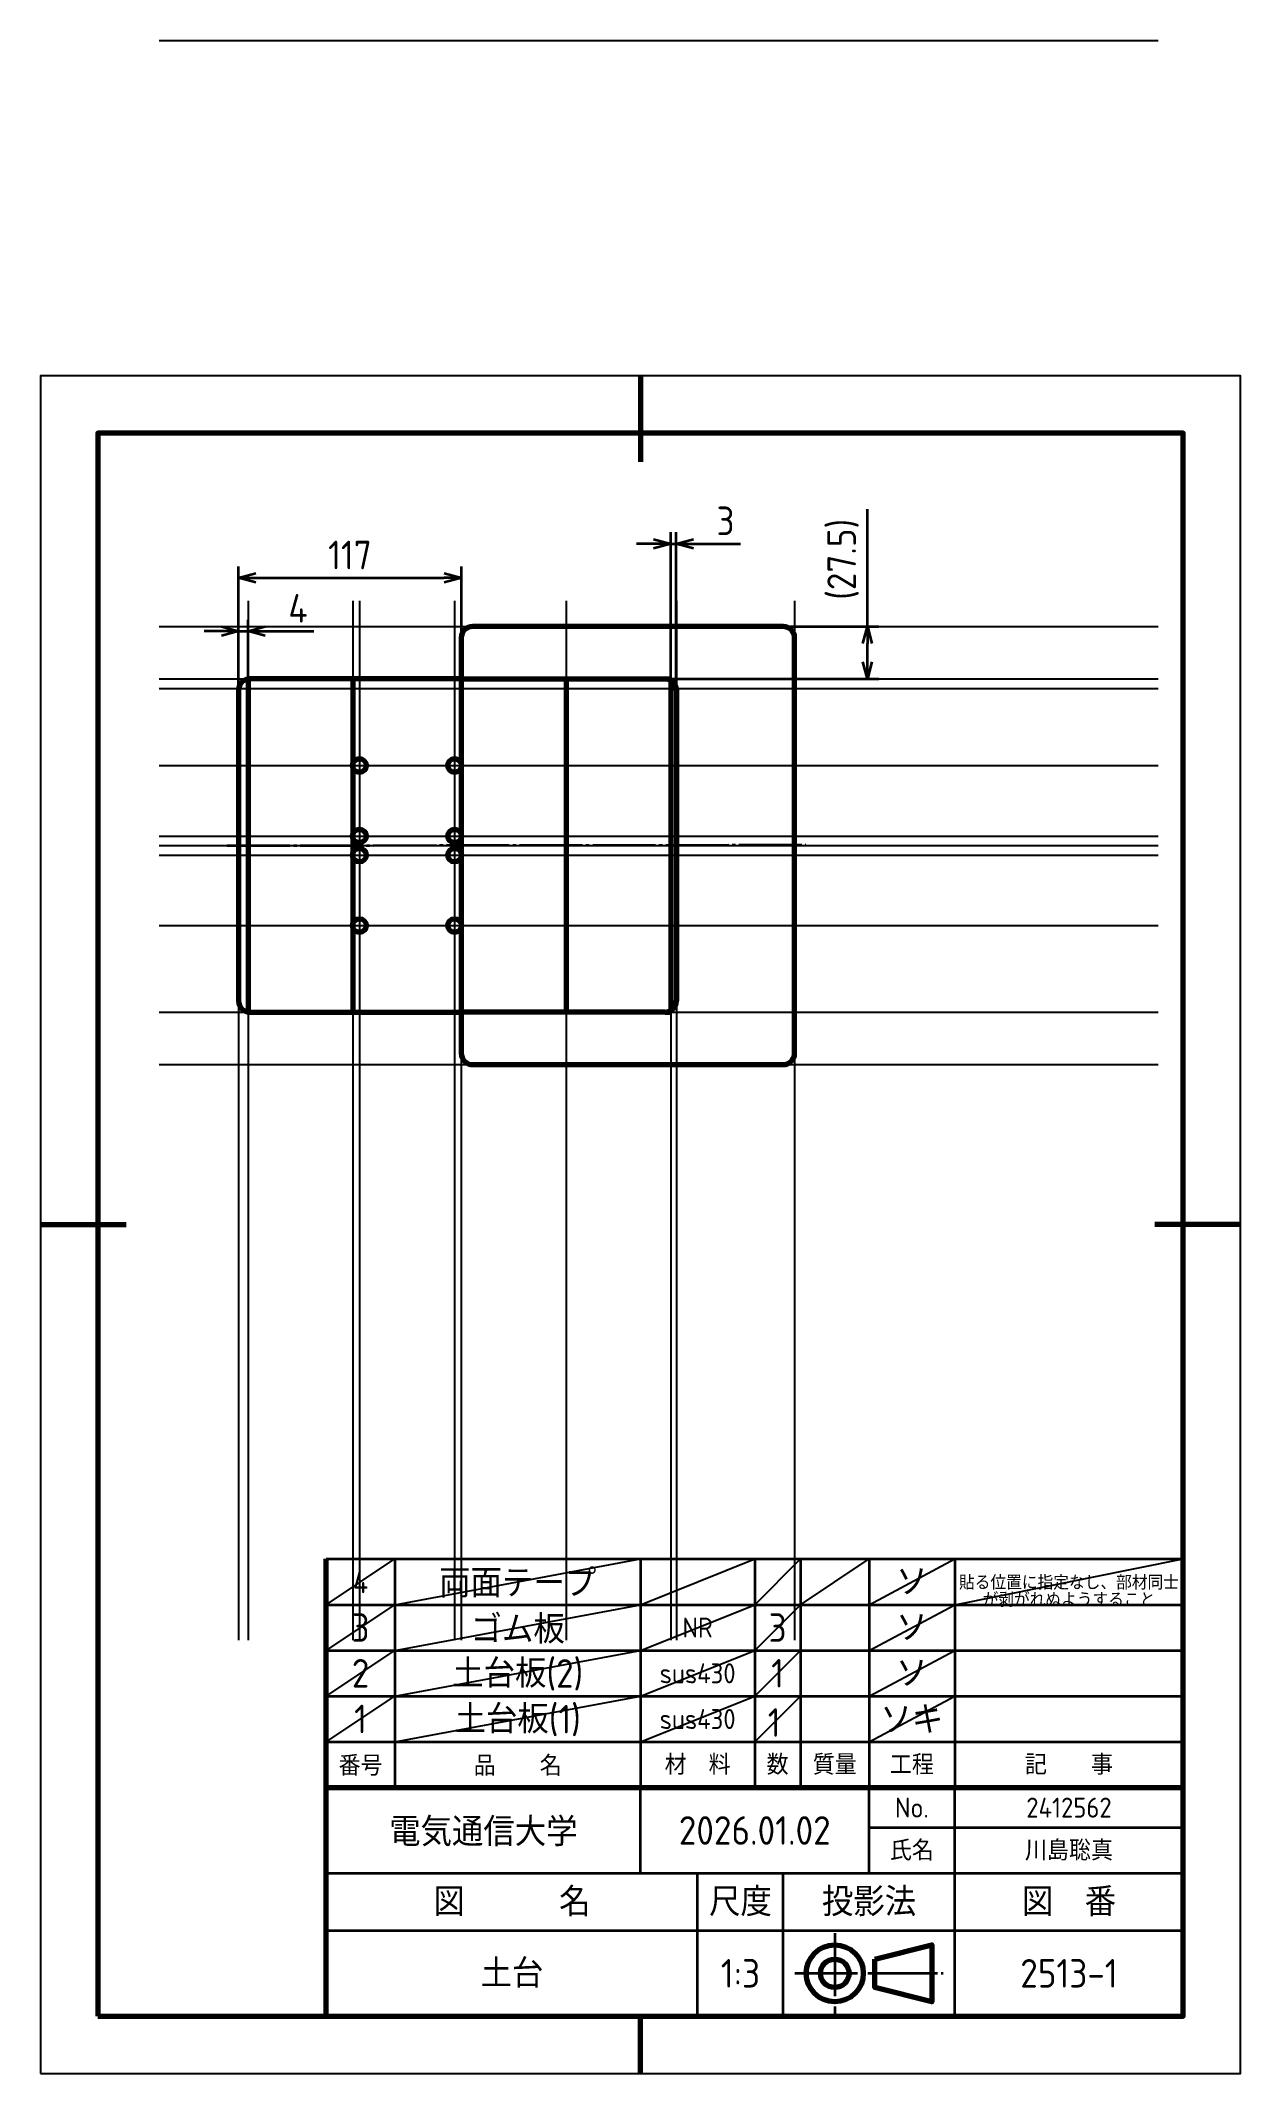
# Model space of a CAD drawing. Header units: millimetres. Extents: x 0 to 210, y 0 to 356.
import ezdxf
from ezdxf.enums import TextEntityAlignment as Align

# ---------------------------------------------------------------- set-up
doc = ezdxf.new("R2010")
doc.units = ezdxf.units.MM
doc.linetypes.add('JIS_02_2.0', pattern=[3, 2, -1])
doc.linetypes.add('JIS_08_11', pattern=[12.8, 11, -0.6, 0.6, -0.6])
doc.layers.add('1 図枠', color=7, linetype='Continuous')
for name, color, linetype, lineweight in [('2 外形線', 7, 'Continuous', 70), ('3 かくれ線', 5, 'JIS_02_2.0', 35), ('4中心線', 2, 'JIS_08_11', 35), ('6 寸法', 6, 'Continuous', 35)]:
    doc.layers.add(name, color=color, linetype=linetype, lineweight=lineweight)
doc.layers.add('7 仮想線', color=3, linetype='Continuous', plot=False)
doc.styles.get("Standard").update_dxf_attribs({"font": 'isocp.shx', "bigfont": 'extfont.shx'})
doc.dimstyles.new('AM_JIS$0', dxfattribs={"dimtxt": 5, "dimasz": 3, "dimexe": 2, "dimexo": 0, "dimgap": 1.5, "dimtad": 3, "dimdsep": 46, "dimtxsty": 'Standard', "dimblk": 'OPEN30', "dimcen": 0, "dimclrd": 256, "dimclre": 256, "dimclrt": 6, "dimadec": 0, "dimazin": 2, "dimtp": 0.1, "dimtm": 0.1, "dimtfac": 0.71, "dimtmove": 0, "dimatfit": 3, "dimldrblk": 'OPEN30', "dimfxl": 1, "dimtfill": 1, "dimlwd": -1, "dimlwe": -1, "dimarcsym": 1})

# ---------------------------------------------------------------- blocks, each defined once
blk = doc.blocks.new('_Open30')
at = {"color": 0, "linetype": 'ByBlock', "lineweight": -2}
for p, q in [((-1, 0.27), (0, 0)), ((0, 0), (-1, -0.27)), ((0, 0), (-1, 0))]:
    blk.add_line(p, q, dxfattribs=at)
blk = doc.blocks.new('*D7')
at = {"layer": '6 寸法', "linetype": 'ByBlock', "transparency": 16777216}
for p, q in [((34.64, 242.34), (34.64, 263.67)), ((73.64, 242.34), (73.64, 263.67)), ((37.64, 261.67), (70.64, 261.67))]:
    blk.add_line(p, q, dxfattribs=at)
at = {"layer": 'Defpoints', "color": 0, "transparency": 16777216}
for p in [(73.64, 261.67), (34.64, 242.34), (73.64, 242.34)]:
    blk.add_point(p, dxfattribs=at)
at = {"layer": '6 寸法', "transparency": 16777216, "xscale": 3, "yscale": 3, "zscale": 3, "rotation": 180}
blk.add_blockref('_Open30', (34.64, 261.67), dxfattribs=at)
at = {"layer": '6 寸法', "transparency": 16777216, "xscale": 3, "yscale": 3, "zscale": 3}
blk.add_blockref('_Open30', (73.64, 261.67), dxfattribs=at)
at = {"layer": '6 寸法', "color": 6, "transparency": 16777216, "insert": (54.14, 265.67), "char_height": 5, "attachment_point": 5}
blk.add_mtext('117', dxfattribs=at)
blk = doc.blocks.new('*D8')
at = {"layer": '6 寸法', "linetype": 'ByBlock', "transparency": 16777216}
for p, q in [((34.64, 242.34), (34.64, 254.34)), ((36.3, 242.34), (36.3, 254.34)), ((31.64, 252.34), (28.64, 252.34)), ((34.64, 252.34), (36.3, 252.34)), ((39.3, 252.34), (47.8, 252.34))]:
    blk.add_line(p, q, dxfattribs=at)
at = {"layer": 'Defpoints', "color": 0, "transparency": 16777216}
for p in [(36.3, 252.34), (34.64, 242.34), (36.3, 242.34)]:
    blk.add_point(p, dxfattribs=at)
at = {"layer": '6 寸法', "transparency": 16777216, "xscale": 3, "yscale": 3, "zscale": 3}
blk.add_blockref('_Open30', (34.64, 252.34), dxfattribs=at)
at = {"layer": '6 寸法', "transparency": 16777216, "xscale": 3, "yscale": 3, "zscale": 3, "rotation": 180}
blk.add_blockref('_Open30', (36.3, 252.34), dxfattribs=at)
at = {"layer": '6 寸法', "color": 6, "transparency": 16777216, "insert": (45.05, 256.34), "char_height": 5, "attachment_point": 5}
blk.add_mtext('4', dxfattribs=at)
blk = doc.blocks.new('*D9')
at = {"layer": '6 寸法', "linetype": 'ByBlock', "transparency": 16777216}
for p, q in [((107.3, 267.65), (104.3, 267.65)), ((110.3, 242.34), (110.3, 269.65)), ((110.3, 267.65), (111.27, 267.65)), ((111.27, 242.34), (111.27, 269.65)), ((114.27, 267.65), (122.48, 267.65))]:
    blk.add_line(p, q, dxfattribs=at)
at = {"layer": 'Defpoints', "color": 0, "transparency": 16777216}
for p in [(111.27, 267.65), (110.3, 242.34), (111.27, 242.34)]:
    blk.add_point(p, dxfattribs=at)
at = {"layer": '6 寸法', "transparency": 16777216, "xscale": 3, "yscale": 3, "zscale": 3}
blk.add_blockref('_Open30', (110.3, 267.65), dxfattribs=at)
at = {"layer": '6 寸法', "transparency": 16777216, "xscale": 3, "yscale": 3, "zscale": 3, "rotation": 180}
blk.add_blockref('_Open30', (111.27, 267.65), dxfattribs=at)
at = {"layer": '6 寸法', "color": 6, "transparency": 16777216, "insert": (119.88, 271.65), "char_height": 5, "attachment_point": 5}
blk.add_mtext('3', dxfattribs=at)
blk = doc.blocks.new('*D10')
at = {"layer": '6 寸法', "linetype": 'ByBlock', "transparency": 16777216}
for p, q in [((144.71, 253.17), (144.71, 273.67)), ((109.8, 253.17), (146.71, 253.17)), ((144.71, 247), (144.71, 250.17)), ((109.8, 244), (146.71, 244))]:
    blk.add_line(p, q, dxfattribs=at)
at = {"layer": 'Defpoints', "color": 0, "transparency": 16777216}
for p in [(109.8, 253.17), (144.71, 253.17), (109.8, 244)]:
    blk.add_point(p, dxfattribs=at)
at = {"layer": '6 寸法', "transparency": 16777216, "xscale": 3, "yscale": 3, "zscale": 3}
for p, rotation in [((144.71, 253.17), 90), ((144.71, 244), 270)]:
    blk.add_blockref('_Open30', p, dxfattribs=dict(at, rotation=rotation))
at = {"layer": '6 寸法', "color": 6, "transparency": 16777216, "insert": (140.46, 264.92), "char_height": 5, "attachment_point": 5, "rotation": 90}
blk.add_mtext('(27.5)', dxfattribs=at)

msp = doc.modelspace()

# ---------------------------------------------------------------- linework, layer by layer
at = {"layer": '1 図枠', "lineweight": 70}
for p, q in [((105, 297), (105, 282)), ((0, 148.5), (15, 148.5)), ((210, 148.5), (195, 148.5)), ((50, 50), (50, 66)), ((50, 10), (50, 50)), ((50, 50), (200, 50)), ((105, 0), (105, 10))]:
    msp.add_line(p, q, dxfattribs=at)
at = {"layer": '1 図枠', "lineweight": 35}
for p, q in [((50, 90), (200, 90)), ((62, 90), (62, 50)), ((105, 90), (105, 50)), ((125, 90), (125, 50)), ((133, 90), (133, 50)), ((145, 90), (145, 50)), ((160, 90), (160, 50)), ((50, 82), (200, 82)), ((50, 74), (200, 74)), ((50, 66), (200, 66)), ((50, 58), (200, 58)), ((105, 35), (105, 50)), ((145, 35), (145, 50)), ((160, 10), (160, 50)), ((145, 43), (200, 43)), ((50, 35), (200, 35)), ((115, 10), (115, 35)), ((130, 10), (130, 35)), ((50, 25), (200, 25))]:
    msp.add_line(p, q, dxfattribs=at)
at = {"layer": '1 図枠'}
msp.add_line((62, 66), (62, 90), dxfattribs=at)
at = {"layer": '1 図枠', "linetype": 'JIS_08_11', "lineweight": 35}
for p, q in [((139, 24.5), (139, 10.5)), ((132, 17.5), (158, 17.5))]:
    msp.add_line(p, q, dxfattribs=at)
at = {"layer": '1 図枠', "lineweight": 70}
msp.add_lwpolyline([(10, 10), (200, 10), (200, 287), (10, 287)], close=True, dxfattribs=at)
at = {"layer": '1 図枠', "linetype": 'Continuous', "lineweight": 70}
msp.add_lwpolyline([(146, 20), (156, 22.5), (156, 12.5), (146, 15)], close=True, dxfattribs=at)
for radius in [5, 2.5]:
    msp.add_circle((139, 17.5), radius, dxfattribs=at)
at = {"layer": '2 外形線'}
for p, q in [((129.968, 253.171), (75.635, 253.171)), ((73.635, 251.171), (73.635, 244.002)), ((131.968, 178.505), (131.968, 251.407)), ((34.635, 242.002), (34.635, 187.672)), ((36.302, 244.002), (36.302, 185.7)), ((73.635, 244.002), (36.635, 244.002)), ((54.635, 244.002), (54.635, 185.672)), ((73.635, 244.002), (73.635, 185.672)), ((73.635, 244.002), (109.302, 244.002)), ((91.965, 244.002), (91.965, 185.672)), ((109.302, 244.002), (110.295, 244.002)), ((110.295, 244.002), (110.295, 185.672)), ((111.302, 242.181), (111.302, 187.672)), ((36.635, 185.672), (73.635, 185.672)), ((73.635, 185.672), (73.635, 178.505)), ((109.302, 185.672), (73.635, 185.672)), ((109.302, 185.672), (110.295, 185.672)), ((75.635, 176.505), (129.968, 176.505)), ((50, 66), (50, 90))]:
    msp.add_line(p, q, dxfattribs=at)
for centre in [(55.802, 228.838), (72.469, 228.838), (55.802, 216.505), (72.469, 216.505), (55.802, 213.172), (72.469, 213.172), (55.802, 200.838), (72.469, 200.838)]:
    msp.add_circle(centre, 1.2, dxfattribs=at)
for centre, start, end in [((75.635, 251.171), 90, 180), ((129.968, 251.171), 0, 90), ((36.635, 242.002), 90, 180), ((109.302, 242.002), 0, 90), ((36.635, 187.672), 180, 270), ((109.302, 187.672), 270, 0), ((75.635, 178.505), 180, 270), ((129.968, 178.505), 270, 0)]:
    msp.add_arc(centre, 2, start, end, dxfattribs=at)
at = {"layer": '3 かくれ線'}
for p, q in [((54.635, 244.002), (36.302, 243.974)), ((36.302, 243.974), (36.302, 185.7)), ((54.635, 185.672), (54.635, 244.002)), ((109.302, 244.002), (72.469, 244.002)), ((73.635, 244.002), (110.295, 244.002)), ((91.965, 244.002), (91.965, 185.672)), ((110.295, 244.002), (110.295, 185.672)), ((111.302, 242.002), (111.302, 187.672)), ((36.302, 185.7), (54.635, 185.672)), ((109.302, 185.672), (73.635, 185.672)), ((110.295, 185.672), (73.635, 185.672))]:
    msp.add_line(p, q, dxfattribs=at)
for centre, start, end in [((109.302, 242.002), 0, 90), ((109.302, 187.672), 270, 0)]:
    msp.add_arc(centre, 2, start, end, dxfattribs=at)
at = {"layer": '4中心線'}
msp.add_line((32.635, 214.834), (133.968, 214.958), dxfattribs=at)
at = {"layer": '7 仮想線'}
for p, q in [((20.758, 355.672), (195.624, 355.672)), ((34.635, 257.652), (34.635, 75.798)), ((36.302, 257.652), (36.302, 75.798)), ((54.635, 257.652), (54.635, 75.798)), ((55.802, 257.652), (55.802, 75.798)), ((72.469, 257.652), (72.469, 75.798)), ((73.635, 257.652), (73.635, 75.798)), ((91.965, 257.652), (91.965, 75.798)), ((110.295, 257.652), (110.295, 75.798)), ((111.302, 257.652), (111.302, 75.798)), ((131.968, 257.652), (131.968, 75.798)), ((20.758, 253.171), (195.624, 253.171)), ((20.758, 244.002), (195.624, 244.002)), ((20.758, 242.338), (195.624, 242.338)), ((34.635, 244.002), (34.635, 185.672)), ((111.302, 244.002), (73.635, 244.002)), ((20.758, 228.838), (195.624, 228.838)), ((20.758, 216.505), (195.624, 216.505)), ((20.758, 214.838), (195.624, 214.838)), ((20.758, 213.172), (195.624, 213.172)), ((20.758, 200.838), (195.624, 200.838)), ((20.758, 185.672), (195.624, 185.672)), ((34.635, 185.672), (73.635, 185.672)), ((36.302, 185.672), (54.635, 185.672)), ((20.758, 176.505), (195.624, 176.505)), ((50, 66), (50, 90)), ((50, 82), (62, 90)), ((62, 90), (62, 82)), ((62, 82), (105, 90)), ((105, 90), (105, 82)), ((105, 82), (125, 90)), ((125, 90), (125, 82)), ((125, 82), (133, 90)), ((133, 90), (133, 82)), ((133, 82), (145, 90)), ((145, 90), (145, 82)), ((145, 82), (160, 90)), ((160, 90), (160, 82)), ((160, 82), (200, 90)), ((50, 74), (62, 82)), ((62, 74), (105, 82)), ((105, 74), (125, 82)), ((125, 74), (133, 82)), ((145, 74), (160, 82)), ((50, 66), (62, 74)), ((62, 74), (50, 74)), ((62, 66), (105, 74)), ((105, 66), (125, 74)), ((125, 66), (133, 74)), ((145, 66), (160, 74)), ((50, 58), (62, 66)), ((62, 66), (50, 66)), ((62, 58), (105, 66)), ((105, 58), (125, 66)), ((125, 58), (131.785, 64.785)), ((131.785, 64.785), (133, 66)), ((145, 58), (160, 66))]:
    msp.add_line(p, q, dxfattribs=at)
msp.add_lwpolyline([(0, 0), (210, 0), (210, 297), (0, 297)], close=True, dxfattribs=at)
msp.add_circle((55.802, 216.505), 1.2, dxfattribs=at)
at = {"layer": 'Defpoints'}
msp.add_line((62, 66), (62, 90), dxfattribs=at)

# ---------------------------------------------------------------- texts
at = {"layer": '1 図枠'}
for s, height, p in [('4', 4, (56, 86)), ('両面テープ', 5, (83.5, 86)), ('ソ', 5, (152.5, 86)), ('貼る位置に指定なし、部材同士', 2.5, (180, 86)), ('が剥がれぬようすること', 2.5, (180, 83)), ('3', 5, (56, 78)), ('ゴム板', 5, (83.5, 78)), ('NR', 3.5, (115, 78)), ('3', 5, (129, 78)), ('ソ', 5, (152.5, 78)), ('2', 5, (56, 70)), ('土台板(2)', 5, (83.5, 70)), ('sus430', 3.5, (115, 70)), ('1', 5, (129, 70)), ('ソ', 5, (152.5, 70)), ('1', 5, (56, 62)), ('土台板(1)', 5, (83.5, 62)), ('ソキ', 5, (152.5, 62)), ('sus430', 3.5, (115, 62)), ('1', 5, (128.392, 61.392)), ('番号', 3.5, (56, 54)), ('品\u3000\u3000名', 3.5, (83.5, 54)), ('電気通信大学', 5, (77.5, 42.5))]:
    msp.add_text(s, height=height, dxfattribs=at).set_placement(p, align=Align.MIDDLE)
for s, height, p in [('材\u3000料', 3.5, (115, 54)), ('数', 3.5, (129, 54)), ('質量', 3.5, (139, 54)), ('工程', 3.5, (152.5, 54)), ('記\u3000\u3000事', 3.5, (180, 54)), ('No.', 3.5, (152.5, 46.5)), ('2412562', 3.5, (180, 46.5)), ('2026.01.02', 5, (125, 42.5)), ('氏名', 3.5, (152.5, 39)), ('川島聡真', 3.5, (180, 39)), ('図\u3000\u3000\u3000名', 5, (82.5, 30)), ('尺度', 5, (122.5, 30)), ('投影法', 5, (145, 30)), ('図\u3000番', 5, (180, 30)), ('土台', 5, (82.5, 17.5)), ('1:3', 5, (122.5, 17.5)), ('2513-1', 5, (180, 17.5))]:
    msp.add_text(s, height=height, dxfattribs=at).set_placement(p, align=Align.MIDDLE_CENTER)
at = {"layer": '7 仮想線'}
msp.add_text('1', height=5, dxfattribs=at).set_placement((56, 62), align=Align.MIDDLE)

# ---------------------------------------------------------------- dimensions: what is measured, and where the dimension line sits
at = {"layer": '6 寸法'}
for base, p1, p2, text, picture, middle in [((111.274, 267.652), (110.295, 242.338), (111.274, 242.338), '3', '*D9', (119.877, 271.652)), ((73.635, 261.675), (34.635, 242.338), (73.635, 242.338), '117', '*D7', (54.135, 265.675)), ((36.302, 252.338), (34.635, 242.338), (36.302, 242.338), '4', '*D8', (45.052, 256.338))]:
    dim = msp.add_linear_dim(base=base, p1=p1, p2=p2, text=text, dimstyle='AM_JIS$0', override={"dimpost": '', "dimtfill": 0}, dxfattribs=at)
    dim.commit()
    dim.dimension.update_dxf_attribs({"geometry": picture, "text_midpoint": middle})
dim = msp.add_linear_dim(base=(144.71, 253.171), p1=(109.799, 244.002), p2=(109.799, 253.171), angle=90, text='(27.5)', dimstyle='AM_JIS$0', override={"dimpost": '', "dimtfill": 0}, dxfattribs=at)
dim.commit()
dim.dimension.update_dxf_attribs({"geometry": '*D10', "text_midpoint": (140.46, 264.919)})

doc.saveas('drawing.dxf')
